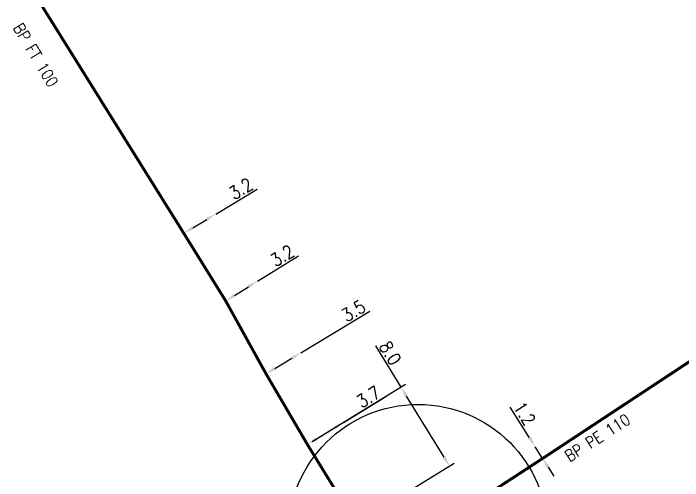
# Model space of a CAD drawing. Header units: millimetres. Extents: x 183997 to 185000, y 127999 to 129007.
# Drawn here: x 184453 to 184510.8, y 128566 to 128606.4 of the extents above; entities that cross this region are included whole.
import ezdxf
from ezdxf.enums import TextEntityAlignment as Align

# ---------------------------------------------------------------- set-up
doc = ezdxf.new("R2010")
doc.units = ezdxf.units.MM
doc.header["$PDMODE"] = 34
doc.linetypes.add('L_25_FT', pattern=[2000, 1000, 1000])
doc.linetypes.add('L_25_PE', pattern=[2000, 1000, 1000])
doc.layers.get('DEFPOINTS').update_dxf_attribs({"linetype": 'CONTINUOUS'})
doc.layers.add('L_150', color=1, linetype='CONTINUOUS')
doc.layers.add('L_900', color=7, linetype='CONTINUOUS')
doc.styles.get("Standard").update_dxf_attribs({"font": 'romans.shx', "width": 0.85})
doc.dimstyles.get("Standard").update_dxf_attribs({"dimtxt": 1.5, "dimasz": 1.2, "dimexe": 0.625, "dimexo": 0.625, "dimgap": 0.25, "dimtad": 1, "dimdec": 1, "dimzin": 0, "dimdsep": 46, "dimtxsty": 'Standard', "dimcen": -0.5, "dimadec": 0, "dimazin": 0, "dimtfac": 1, "dimtdec": 1, "dimtmove": 0, "dimatfit": 3, "dimfxl": 0, "dimtolj": 1, "dimtzin": 0, "dimarcsym": 0})

# ---------------------------------------------------------------- blocks, each defined once
blk = doc.blocks.new('*D834')
at = {"layer": 'DEFPOINTS', "color": 0, "linetype": 'Continuous', "transparency": 16777216}
for p in [(184474.063, 128583.22), (184474.063, 128583.22), (184471.325, 128581.525)]:
    blk.add_point(p, dxfattribs=at)
at = {"layer": 'L_150', "color": 0, "linetype": 'Continuous', "lineweight": -2, "transparency": 16777216}
for p, q in [((184474.063, 128583.22), (184477.616, 128585.419)), ((184472.09, 128581.999), (184473.298, 128582.746))]:
    blk.add_line(p, q, dxfattribs=at)
at = {"layer": 'L_150', "color": 0, "linetype": 'Continuous', "transparency": 16777216}
for points in [[(184473.219, 128582.874), (184473.377, 128582.619), (184474.063, 128583.22)], [(184472.011, 128582.126), (184472.169, 128581.871), (184471.325, 128581.525)]]:
    blk.add_solid(points, dxfattribs=at)
at = {"layer": 'L_150', "color": 0, "linetype": 'Continuous', "transparency": 16777216, "insert": (184476.21, 128585.431), "char_height": 1.125, "attachment_point": 5, "rotation": 31.76087}
blk.add_mtext('\\A1;3.2', dxfattribs=at)
blk = doc.blocks.new('*D835')
at = {"layer": 'DEFPOINTS', "color": 0, "linetype": 'Continuous', "transparency": 16777216}
for p in [(184477.808, 128577.026), (184477.808, 128577.026), (184474.813, 128575.215)]:
    blk.add_point(p, dxfattribs=at)
at = {"layer": 'L_150', "color": 0, "linetype": 'Continuous', "lineweight": -2, "transparency": 16777216}
for p, q in [((184477.808, 128577.026), (184483.769, 128580.629)), ((184475.583, 128575.68), (184477.038, 128576.56))]:
    blk.add_line(p, q, dxfattribs=at)
at = {"layer": 'L_150', "color": 0, "linetype": 'Continuous', "transparency": 16777216}
for points in [[(184476.96, 128576.688), (184477.116, 128576.431), (184477.808, 128577.026)], [(184475.506, 128575.809), (184475.661, 128575.552), (184474.813, 128575.215)]]:
    blk.add_solid(points, dxfattribs=at)
at = {"layer": 'L_150', "color": 0, "linetype": 'Continuous', "transparency": 16777216, "insert": (184482.363, 128580.656), "char_height": 1.125, "attachment_point": 5, "rotation": 31.15652}
blk.add_mtext('\\A1;3.5', dxfattribs=at)
blk = doc.blocks.new('*D836')
at = {"layer": 'DEFPOINTS', "color": 0, "linetype": 'Continuous', "transparency": 16777216}
for p in [(184481.494, 128571.016), (184481.494, 128571.016), (184478.383, 128569.108)]:
    blk.add_point(p, dxfattribs=at)
at = {"layer": 'L_150', "color": 0, "linetype": 'Continuous', "lineweight": -2, "transparency": 16777216}
for p, q in [((184481.494, 128571.016), (184485.056, 128573.201)), ((184479.15, 128569.578), (184480.727, 128570.546))]:
    blk.add_line(p, q, dxfattribs=at)
at = {"layer": 'L_150', "color": 0, "linetype": 'Continuous', "transparency": 16777216}
for points in [[(184480.648, 128570.674), (184480.805, 128570.418), (184481.494, 128571.016)], [(184479.071, 128569.706), (184479.228, 128569.451), (184478.383, 128569.108)]]:
    blk.add_solid(points, dxfattribs=at)
at = {"layer": 'L_150', "color": 0, "linetype": 'Continuous', "transparency": 16777216, "insert": (184483.65, 128573.219), "char_height": 1.125, "attachment_point": 5, "rotation": 31.5241}
blk.add_mtext('\\A1;3.7', dxfattribs=at)
blk = doc.blocks.new('*D837')
at = {"layer": 'DEFPOINTS', "color": 0, "linetype": 'Continuous', "transparency": 16777216}
for p in [(184498.051, 128568.913), (184498.051, 128568.913), (184498.691, 128567.898)]:
    blk.add_point(p, dxfattribs=at)
at = {"layer": 'L_150', "color": 0, "linetype": 'Continuous', "lineweight": -2, "transparency": 16777216}
for p, q in [((184497.571, 128569.675), (184495.896, 128572.333)), ((184498.691, 128567.898), (184498.051, 128568.913)), ((184499.171, 128567.137), (184499.651, 128566.375))]:
    blk.add_line(p, q, dxfattribs=at)
at = {"layer": 'L_150', "color": 0, "linetype": 'Continuous', "transparency": 16777216}
for points in [[(184497.698, 128569.755), (184497.444, 128569.595), (184498.051, 128568.913)], [(184499.298, 128567.217), (184499.044, 128567.057), (184498.691, 128567.898)]]:
    blk.add_solid(points, dxfattribs=at)
at = {"layer": 'L_150', "color": 0, "linetype": 'Continuous', "transparency": 16777216, "insert": (184497.128, 128571.784), "char_height": 1.125, "attachment_point": 5, "rotation": 302.2223}
blk.add_mtext('\\A1;1.2', dxfattribs=at)
blk = doc.blocks.new('*D1187')
at = {"layer": 'DEFPOINTS', "color": 0, "linetype": 'Continuous', "transparency": 16777216}
for p in [(184470.466, 128589.03), (184470.466, 128589.03), (184467.709, 128587.366)]:
    blk.add_point(p, dxfattribs=at)
at = {"layer": 'L_150', "color": 0, "linetype": 'Continuous', "lineweight": -2, "transparency": 16777216}
for p, q in [((184470.466, 128589.03), (184474.044, 128591.189)), ((184468.48, 128587.831), (184469.696, 128588.565))]:
    blk.add_line(p, q, dxfattribs=at)
at = {"layer": 'L_150', "color": 0, "linetype": 'Continuous', "transparency": 16777216}
for points in [[(184469.618, 128588.693), (184469.773, 128588.436), (184470.466, 128589.03)], [(184468.402, 128587.959), (184468.558, 128587.703), (184467.709, 128587.366)]]:
    blk.add_solid(points, dxfattribs=at)
at = {"layer": 'L_150', "color": 0, "linetype": 'Continuous', "transparency": 16777216, "insert": (184472.638, 128591.217), "char_height": 1.125, "attachment_point": 5, "rotation": 31.11621}
blk.add_mtext('\\A1;3.2', dxfattribs=at)
blk = doc.blocks.new('*D1189')
at = {"layer": 'DEFPOINTS', "color": 0, "linetype": 'Continuous', "transparency": 16777216}
for p in [(184478.383, 128569.108), (184490.648, 128567.246), (184485.677, 128564.197)]:
    blk.add_point(p, dxfattribs=at)
at = {"layer": 'L_150', "color": 0, "linetype": 'Continuous', "lineweight": -2, "transparency": 16777216}
for p, q in [((184486.465, 128574.066), (184484.281, 128577.628)), ((184478.782, 128569.353), (184486.865, 128574.311)), ((184490.178, 128568.013), (184486.936, 128573.298)), ((184486.076, 128564.442), (184491.048, 128567.491))]:
    blk.add_line(p, q, dxfattribs=at)
at = {"layer": 'L_150', "color": 0, "linetype": 'Continuous', "transparency": 16777216}
for points in [[(184487.064, 128573.377), (184486.808, 128573.22), (184486.465, 128574.066)], [(184490.306, 128568.092), (184490.05, 128567.935), (184490.648, 128567.246)]]:
    blk.add_solid(points, dxfattribs=at)
at = {"layer": 'L_150', "color": 0, "linetype": 'Continuous', "transparency": 16777216, "insert": (184485.542, 128577.006), "char_height": 1.125, "attachment_point": 5, "rotation": 301.5241}
blk.add_mtext('\\A1;8.0', dxfattribs=at)

msp = doc.modelspace()

# ---------------------------------------------------------------- linework, layer by layer
at = {"layer": 'L_150', "linetype": 'L_25_PE', "ltscale": 0.5, "const_width": 0.25, "flags": 128}
msp.add_lwpolyline([(184488.673, 128561.734), (184489.182, 128561.79), (184490.157, 128562.299), (184493.399, 128564.445), (184498.691, 128567.898), (184523.037, 128583.979), (184529.338, 128587.92), (184547.54, 128600.091), (184594.073, 128631.216), (184637.599, 128659.865), (184646.93, 128666.658), (184653.118, 128670.869), (184658.808, 128674.962), (184668.761, 128681.495), (184668.898, 128681.771), (184668.578, 128685.802), (184668.44, 128686.032), (184666.651, 128687.225), (184659.498, 128691.996), (184647.347, 128700.664), (184641.048, 128704.652), (184632.628, 128710.236), (184618.722, 128719.122), (184615.814, 128721.275), (184609.868, 128725.138), (184605.258, 128728.132), (184605.072, 128728.855), (184602.774, 128730.378), (184581.493, 128744.193), (184576.554, 128747.492), (184570.371, 128752.303), (184565.199, 128757.327), (184560.808, 128762.203), (184556.715, 128768.751), (184555.364, 128770.26), (184554.841, 128770.339), (184552.19, 128773.449), (184551.525, 128773.971), (184546.128, 128776.454), (184545.552, 128776.478), (184540.53, 128774.656), (184538.65, 128773.974), (184533.796, 128773.749), (184531.441, 128772.764), (184522.907, 128769.195), (184516.615, 128766.737), (184506.884, 128762.614), (184501.956, 128759.567), (184493.166, 128752.741), (184483.846, 128745.202), (184480.185, 128742.287), (184479.72, 128741.849), (184478.618, 128740.537), (184476.016, 128732.646), (184474.947, 128726.033), (184474.175, 128719.269), (184474.175, 128719.269), (184472.729, 128703.059), (184471.772, 128692.438), (184470.877, 128682.017), (184469.868, 128671.494), (184469.425, 128666.201), (184467.573, 128660.826), (184463.137, 128648.274), (184459.172, 128636.738), (184459.172, 128636.738), (184457.662, 128632.447), (184458.364, 128631.285), (184457.75, 128629.534), (184456.887, 128627.087), (184461.322, 128624.571), (184465.354, 128627.229), (184465.724, 128627.473), (184468.225, 128629.121), (184468.225, 128629.121), (184473.376, 128632.674), (184479.165, 128636.515), (184484.548, 128640.385), (184490.058, 128644.104), (184495.636, 128647.258), (184500.315, 128650.431), (184504.865, 128653.538), (184509.523, 128656.65), (184514.099, 128659.729), (184519.675, 128663.44), (184539.85, 128677.001), (184552.209, 128685.254), (184556.92, 128688.403), (184562.453, 128692.072), (184569.561, 128696.87), (184575.647, 128700.969), (184582.649, 128705.391), (184588.528, 128709.24), (184594.298, 128713.186), (184598.8, 128715.983), (184604.771, 128719.964, 0.02391), (184607.378, 128722.204), (184609.868, 128725.138)], format="xyb", dxfattribs=at)
at = {"layer": 'L_150', "linetype": 'L_25_FT', "ltscale": 0.5, "const_width": 0.25, "flags": 128}
msp.add_lwpolyline([(184454.301, 128610.271), (184454.699, 128608.249), (184467.709, 128587.366), (184471.325, 128581.525), (184474.813, 128575.215), (184478.383, 128569.108), (184482.239, 128562.831), (184482.239, 128562.831), (184485.41, 128562.976), (184487.588, 128562.479)], dxfattribs=at)
at = {"layer": 'L_900', "ltscale": 0.5}
msp.add_circle((184487.937, 128561.385), 11.19, dxfattribs=at)

# ---------------------------------------------------------------- texts
at = {"layer": 'L_150', "linetype": 'Continuous', "width": 0.85}
for s, rotation, p in [('BP FT 100', 300.91181, (184454.926, 128602.769)), ('BP PE 110', 32.61069, (184503.43, 128569.694))]:
    msp.add_text(s, height=1, rotation=rotation, dxfattribs=at).set_placement(p, align=Align.MIDDLE)

# ---------------------------------------------------------------- dimensions: what is measured, and where the dimension line sits
at = {"layer": 'L_150', "linetype": 'Continuous'}
for base, p1, p2, angle, override, picture, middle in [((184470.466, 128589.03), (184467.709, 128587.366), (184470.466, 128589.03), 211.11621, {"dimscale": 0.75}, '*D1187', (184473.025, 128590.575)), ((184474.063, 128583.22), (184471.325, 128581.525), (184474.063, 128583.22), 211.76087, {"dimscale": 0.75}, '*D834', (184476.605, 128584.793)), ((184477.808, 128577.026), (184474.813, 128575.215), (184477.808, 128577.026), 211.15652, {"dimscale": 0.75}, '*D835', (184482.751, 128580.014)), ((184490.648, 128567.246), (184478.383, 128569.108), (184485.677, 128564.197), 121.5241, {"dimscale": 0.75}, '*D1189', (184484.902, 128576.614)), ((184481.494, 128571.016), (184478.383, 128569.108), (184481.494, 128571.016), 211.5241, {"dimscale": 0.75}, '*D836', (184484.042, 128572.579)), ((184498.051, 128568.913), (184498.691, 128567.898), (184498.051, 128568.913), 302.2223, {"dimscale": 0.75, "dimlfac": 1, "dimlunit": 2, "dimatfit": 0}, '*D837', (184496.494, 128571.384))]:
    dim = msp.add_linear_dim(base=base, p1=p1, p2=p2, angle=angle, dimstyle='Standard', override=override, dxfattribs=at)
    dim.commit()
    dim.dimension.update_dxf_attribs({"geometry": picture, "text_midpoint": middle, "dimtype": 160})

doc.saveas('drawing.dxf')
